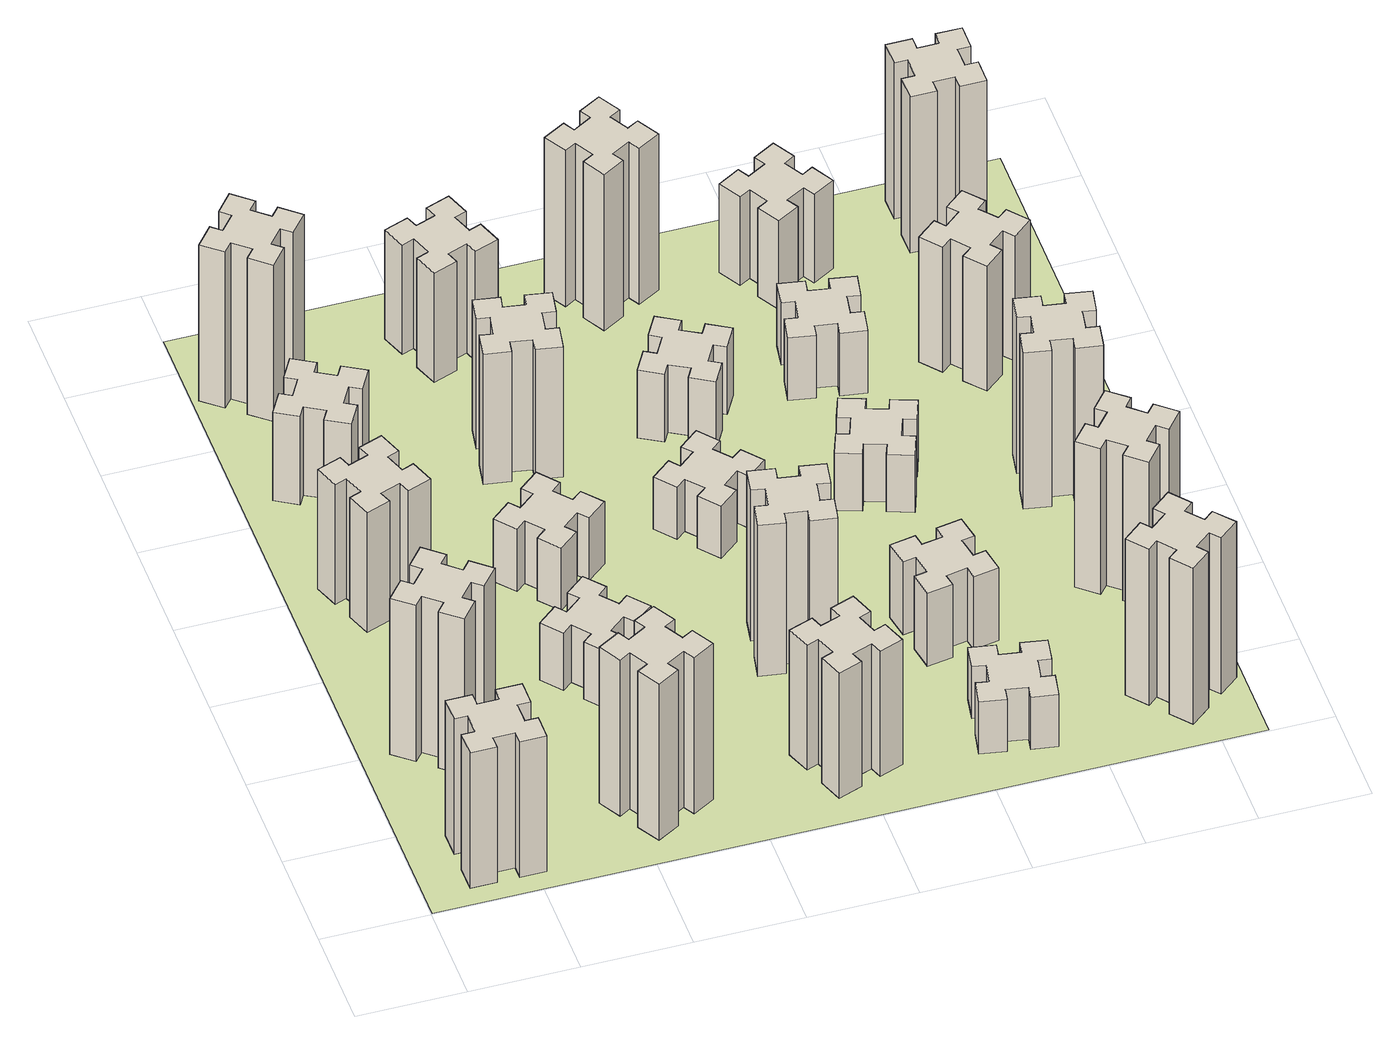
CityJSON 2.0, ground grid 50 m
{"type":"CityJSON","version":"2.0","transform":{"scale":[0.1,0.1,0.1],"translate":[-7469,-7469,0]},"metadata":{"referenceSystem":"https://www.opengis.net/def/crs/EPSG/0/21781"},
"CityObjects":{
"building1":{"type":"Building","attributes":{"class":"1000","function":"1000","usage":"1000","yearOfConstruction":2016,"roofType":"1000","measuredHeight":78,"storeysAboveGround":30,"storeysBelowGround":0},"geometry":[{"type":"Solid","lod":"1","boundaries":[[[[0,1,2,3,4,5,6,7,8,9,10,11,12,13,14,15,16,17,18,19]],[[17,16,20,21]],[[16,15,22,20]],[[15,14,23,22]],[[14,13,24,23]],[[13,12,25,24]],[[12,11,26,25]],[[11,10,27,26]],[[10,9,28,27]],[[9,8,29,28]],[[8,7,30,29]],[[7,6,31,30]],[[6,5,32,31]],[[5,4,33,32]],[[4,3,34,33]],[[3,2,35,34]],[[2,1,36,35]],[[1,0,37,36]],[[0,19,38,37]],[[19,18,39,38]],[[18,17,21,39]],[[24,25,26,27,28,29,30,31,32,33,34,35,36,37,38,39,21,20,22,23]]]]}]},
"building2":{"type":"Building","attributes":{"class":"1000","function":"1000","usage":"1000","yearOfConstruction":2016,"roofType":"1000","measuredHeight":90,"storeysAboveGround":30,"storeysBelowGround":0},"geometry":[{"type":"Solid","lod":"1","boundaries":[[[[40,41,42,43,44,45,46,47,48,49,50,51,52,53,54,55,56,57,58,59]],[[57,56,60,61]],[[56,55,62,60]],[[55,54,63,62]],[[54,53,64,63]],[[53,52,65,64]],[[52,51,66,65]],[[51,50,67,66]],[[50,49,68,67]],[[49,48,69,68]],[[48,47,70,69]],[[47,46,71,70]],[[46,45,72,71]],[[45,44,73,72]],[[44,43,74,73]],[[43,42,75,74]],[[42,41,76,75]],[[41,40,77,76]],[[40,59,78,77]],[[59,58,79,78]],[[58,57,61,79]],[[64,65,66,67,68,69,70,71,72,73,74,75,76,77,78,79,61,60,62,63]]]]}]},
"building3":{"type":"Building","attributes":{"class":"1000","function":"1000","usage":"1000","yearOfConstruction":2016,"roofType":"1000","measuredHeight":69,"storeysAboveGround":30,"storeysBelowGround":0},"geometry":[{"type":"Solid","lod":"1","boundaries":[[[[80,81,82,83,84,85,86,87,88,89,90,91,92,93,94,95,96,97,98,99]],[[97,96,100,101]],[[96,95,102,100]],[[95,94,103,102]],[[94,93,104,103]],[[93,92,105,104]],[[92,91,106,105]],[[91,90,107,106]],[[90,89,108,107]],[[89,88,109,108]],[[88,87,110,109]],[[87,86,111,110]],[[86,85,112,111]],[[85,84,113,112]],[[84,83,114,113]],[[83,82,115,114]],[[82,81,116,115]],[[81,80,117,116]],[[80,99,118,117]],[[99,98,119,118]],[[98,97,101,119]],[[104,105,106,107,108,109,110,111,112,113,114,115,116,117,118,119,101,100,102,103]]]]}]},
"building4":{"type":"Building","attributes":{"class":"1000","function":"1000","usage":"1000","yearOfConstruction":2016,"roofType":"1000","measuredHeight":51,"storeysAboveGround":30,"storeysBelowGround":0},"geometry":[{"type":"Solid","lod":"1","boundaries":[[[[120,121,122,123,124,125,126,127,128,129,130,131,132,133,134,135,136,137,138,139]],[[137,136,140,141]],[[136,135,142,140]],[[135,134,143,142]],[[134,133,144,143]],[[133,132,145,144]],[[132,131,146,145]],[[131,130,147,146]],[[130,129,148,147]],[[129,128,149,148]],[[128,127,150,149]],[[127,126,151,150]],[[126,125,152,151]],[[125,124,153,152]],[[124,123,154,153]],[[123,122,155,154]],[[122,121,156,155]],[[121,120,157,156]],[[120,139,158,157]],[[139,138,159,158]],[[138,137,141,159]],[[144,145,146,147,148,149,150,151,152,153,154,155,156,157,158,159,141,140,142,143]]]]}]},
"building5":{"type":"Building","attributes":{"class":"1000","function":"1000","usage":"1000","yearOfConstruction":2016,"roofType":"1000","measuredHeight":90,"storeysAboveGround":30,"storeysBelowGround":0},"geometry":[{"type":"Solid","lod":"1","boundaries":[[[[160,161,162,163,164,165,166,167,168,169,170,171,172,173,174,175,176,177,178,179]],[[177,176,180,181]],[[176,175,182,180]],[[175,174,183,182]],[[174,173,184,183]],[[173,172,185,184]],[[172,171,186,185]],[[171,170,187,186]],[[170,169,188,187]],[[169,168,189,188]],[[168,167,190,189]],[[167,166,191,190]],[[166,165,192,191]],[[165,164,193,192]],[[164,163,194,193]],[[163,162,195,194]],[[162,161,196,195]],[[161,160,197,196]],[[160,179,198,197]],[[179,178,199,198]],[[178,177,181,199]],[[184,185,186,187,188,189,190,191,192,193,194,195,196,197,198,199,181,180,182,183]]]]}]},
"building6":{"type":"Building","attributes":{"class":"1000","function":"1000","usage":"1000","yearOfConstruction":2016,"roofType":"1000","measuredHeight":90,"storeysAboveGround":30,"storeysBelowGround":0},"geometry":[{"type":"Solid","lod":"1","boundaries":[[[[200,201,202,203,204,205,206,207,208,209,210,211,212,213,214,215,216,217,218,219]],[[217,216,220,221]],[[216,215,222,220]],[[215,214,223,222]],[[214,213,224,223]],[[213,212,225,224]],[[212,211,226,225]],[[211,210,227,226]],[[210,209,228,227]],[[209,208,229,228]],[[208,207,230,229]],[[207,206,231,230]],[[206,205,232,231]],[[205,204,233,232]],[[204,203,234,233]],[[203,202,235,234]],[[202,201,236,235]],[[201,200,237,236]],[[200,219,238,237]],[[219,218,239,238]],[[218,217,221,239]],[[224,225,226,227,228,229,230,231,232,233,234,235,236,237,238,239,221,220,222,223]]]]}]},
"building7":{"type":"Building","attributes":{"class":"1000","function":"1000","usage":"1000","yearOfConstruction":2016,"roofType":"1000","measuredHeight":33,"storeysAboveGround":30,"storeysBelowGround":0},"geometry":[{"type":"Solid","lod":"1","boundaries":[[[[240,241,242,243,244,245,246,247,248,249,250,251,252,253,254,255,256,257,258,259]],[[257,256,260,261]],[[256,255,262,260]],[[255,254,263,262]],[[254,253,264,263]],[[253,252,265,264]],[[252,251,266,265]],[[251,250,267,266]],[[250,249,268,267]],[[249,248,269,268]],[[248,247,270,269]],[[247,246,271,270]],[[246,245,272,271]],[[245,244,273,272]],[[244,243,274,273]],[[243,242,275,274]],[[242,241,276,275]],[[241,240,277,276]],[[240,259,278,277]],[[259,258,279,278]],[[258,257,261,279]],[[264,265,266,267,268,269,270,271,272,273,274,275,276,277,278,279,261,260,262,263]]]]}]},
"building8":{"type":"Building","attributes":{"class":"1000","function":"1000","usage":"1000","yearOfConstruction":2016,"roofType":"1000","measuredHeight":36,"storeysAboveGround":30,"storeysBelowGround":0},"geometry":[{"type":"Solid","lod":"1","boundaries":[[[[280,281,282,283,284,285,286,287,288,289,290,291,292,293,294,295,296,297,298,299]],[[297,296,300,301]],[[296,295,302,300]],[[295,294,303,302]],[[294,293,304,303]],[[293,292,305,304]],[[292,291,306,305]],[[291,290,307,306]],[[290,289,308,307]],[[289,288,309,308]],[[288,287,310,309]],[[287,286,311,310]],[[286,285,312,311]],[[285,284,313,312]],[[284,283,314,313]],[[283,282,315,314]],[[282,281,316,315]],[[281,280,317,316]],[[280,299,318,317]],[[299,298,319,318]],[[298,297,301,319]],[[304,305,306,307,308,309,310,311,312,313,314,315,316,317,318,319,301,300,302,303]]]]}]},
"building9":{"type":"Building","attributes":{"class":"1000","function":"1000","usage":"1000","yearOfConstruction":2016,"roofType":"1000","measuredHeight":75,"storeysAboveGround":30,"storeysBelowGround":0},"geometry":[{"type":"Solid","lod":"1","boundaries":[[[[320,321,322,323,324,325,326,327,328,329,330,331,332,333,334,335,336,337,338,339]],[[337,336,340,341]],[[336,335,342,340]],[[335,334,343,342]],[[334,333,344,343]],[[333,332,345,344]],[[332,331,346,345]],[[331,330,347,346]],[[330,329,348,347]],[[329,328,349,348]],[[328,327,350,349]],[[327,326,351,350]],[[326,325,352,351]],[[325,324,353,352]],[[324,323,354,353]],[[323,322,355,354]],[[322,321,356,355]],[[321,320,357,356]],[[320,339,358,357]],[[339,338,359,358]],[[338,337,341,359]],[[344,345,346,347,348,349,350,351,352,353,354,355,356,357,358,359,341,340,342,343]]]]}]},
"building10":{"type":"Building","attributes":{"class":"1000","function":"1000","usage":"1000","yearOfConstruction":2016,"roofType":"1000","measuredHeight":72,"storeysAboveGround":30,"storeysBelowGround":0},"geometry":[{"type":"Solid","lod":"1","boundaries":[[[[360,361,362,363,364,365,366,367,368,369,370,371,372,373,374,375,376,377,378,379]],[[377,376,380,381]],[[376,375,382,380]],[[375,374,383,382]],[[374,373,384,383]],[[373,372,385,384]],[[372,371,386,385]],[[371,370,387,386]],[[370,369,388,387]],[[369,368,389,388]],[[368,367,390,389]],[[367,366,391,390]],[[366,365,392,391]],[[365,364,393,392]],[[364,363,394,393]],[[363,362,395,394]],[[362,361,396,395]],[[361,360,397,396]],[[360,379,398,397]],[[379,378,399,398]],[[378,377,381,399]],[[384,385,386,387,388,389,390,391,392,393,394,395,396,397,398,399,381,380,382,383]]]]}]},
"building11":{"type":"Building","attributes":{"class":"1000","function":"1000","usage":"1000","yearOfConstruction":2016,"roofType":"1000","measuredHeight":63,"storeysAboveGround":30,"storeysBelowGround":0},"geometry":[{"type":"Solid","lod":"1","boundaries":[[[[400,401,402,403,404,405,406,407,408,409,410,411,412,413,414,415,416,417,418,419]],[[417,416,420,421]],[[416,415,422,420]],[[415,414,423,422]],[[414,413,424,423]],[[413,412,425,424]],[[412,411,426,425]],[[411,410,427,426]],[[410,409,428,427]],[[409,408,429,428]],[[408,407,430,429]],[[407,406,431,430]],[[406,405,432,431]],[[405,404,433,432]],[[404,403,434,433]],[[403,402,435,434]],[[402,401,436,435]],[[401,400,437,436]],[[400,419,438,437]],[[419,418,439,438]],[[418,417,421,439]],[[424,425,426,427,428,429,430,431,432,433,434,435,436,437,438,439,421,420,422,423]]]]}]},
"building12":{"type":"Building","attributes":{"class":"1000","function":"1000","usage":"1000","yearOfConstruction":2016,"roofType":"1000","measuredHeight":87,"storeysAboveGround":30,"storeysBelowGround":0},"geometry":[{"type":"Solid","lod":"1","boundaries":[[[[440,441,442,443,444,445,446,447,448,449,450,451,452,453,454,455,456,457,458,459]],[[457,456,460,461]],[[456,455,462,460]],[[455,454,463,462]],[[454,453,464,463]],[[453,452,465,464]],[[452,451,466,465]],[[451,450,467,466]],[[450,449,468,467]],[[449,448,469,468]],[[448,447,470,469]],[[447,446,471,470]],[[446,445,472,471]],[[445,444,473,472]],[[444,443,474,473]],[[443,442,475,474]],[[442,441,476,475]],[[441,440,477,476]],[[440,459,478,477]],[[459,458,479,478]],[[458,457,461,479]],[[464,465,466,467,468,469,470,471,472,473,474,475,476,477,478,479,461,460,462,463]]]]}]},
"building13":{"type":"Building","attributes":{"class":"1000","function":"1000","usage":"1000","yearOfConstruction":2016,"roofType":"1000","measuredHeight":30,"storeysAboveGround":30,"storeysBelowGround":0},"geometry":[{"type":"Solid","lod":"1","boundaries":[[[[480,481,482,483,484,485,486,487,488,489,490,491,492,493,494,495,496,497,498,499]],[[497,496,500,501]],[[496,495,502,500]],[[495,494,503,502]],[[494,493,504,503]],[[493,492,505,504]],[[492,491,506,505]],[[491,490,507,506]],[[490,489,508,507]],[[489,488,509,508]],[[488,487,510,509]],[[487,486,511,510]],[[486,485,512,511]],[[485,484,513,512]],[[484,483,514,513]],[[483,482,515,514]],[[482,481,516,515]],[[481,480,517,516]],[[480,499,518,517]],[[499,498,519,518]],[[498,497,501,519]],[[504,505,506,507,508,509,510,511,512,513,514,515,516,517,518,519,501,500,502,503]]]]}]},
"building14":{"type":"Building","attributes":{"class":"1000","function":"1000","usage":"1000","yearOfConstruction":2016,"roofType":"1000","measuredHeight":39,"storeysAboveGround":30,"storeysBelowGround":0},"geometry":[{"type":"Solid","lod":"1","boundaries":[[[[520,521,522,523,524,525,526,527,528,529,530,531,532,533,534,535,536,537,538,539]],[[537,536,540,541]],[[536,535,542,540]],[[535,534,543,542]],[[534,533,544,543]],[[533,532,545,544]],[[532,531,546,545]],[[531,530,547,546]],[[530,529,548,547]],[[529,528,549,548]],[[528,527,550,549]],[[527,526,551,550]],[[526,525,552,551]],[[525,524,553,552]],[[524,523,554,553]],[[523,522,555,554]],[[522,521,556,555]],[[521,520,557,556]],[[520,539,558,557]],[[539,538,559,558]],[[538,537,541,559]],[[544,545,546,547,548,549,550,551,552,553,554,555,556,557,558,559,541,540,542,543]]]]}]},
"building15":{"type":"Building","attributes":{"class":"1000","function":"1000","usage":"1000","yearOfConstruction":2016,"roofType":"1000","measuredHeight":30,"storeysAboveGround":30,"storeysBelowGround":0},"geometry":[{"type":"Solid","lod":"1","boundaries":[[[[560,561,562,563,564,565,566,567,568,569,570,571,572,573,574,575,576,577,578,579]],[[577,576,580,581]],[[576,575,582,580]],[[575,574,583,582]],[[574,573,584,583]],[[573,572,585,584]],[[572,571,586,585]],[[571,570,587,586]],[[570,569,588,587]],[[569,568,589,588]],[[568,567,590,589]],[[567,566,591,590]],[[566,565,592,591]],[[565,564,593,592]],[[564,563,594,593]],[[563,562,595,594]],[[562,561,596,595]],[[561,560,597,596]],[[560,579,598,597]],[[579,578,599,598]],[[578,577,581,599]],[[584,585,586,587,588,589,590,591,592,593,594,595,596,597,598,599,581,580,582,583]]]]}]},
"building16":{"type":"Building","attributes":{"class":"1000","function":"1000","usage":"1000","yearOfConstruction":2016,"roofType":"1000","measuredHeight":90,"storeysAboveGround":30,"storeysBelowGround":0},"geometry":[{"type":"Solid","lod":"1","boundaries":[[[[600,601,602,603,604,605,606,607,608,609,610,611,612,613,614,615,616,617,618,619]],[[617,616,620,621]],[[616,615,622,620]],[[615,614,623,622]],[[614,613,624,623]],[[613,612,625,624]],[[612,611,626,625]],[[611,610,627,626]],[[610,609,628,627]],[[609,608,629,628]],[[608,607,630,629]],[[607,606,631,630]],[[606,605,632,631]],[[605,604,633,632]],[[604,603,634,633]],[[603,602,635,634]],[[602,601,636,635]],[[601,600,637,636]],[[600,619,638,637]],[[619,618,639,638]],[[618,617,621,639]],[[624,625,626,627,628,629,630,631,632,633,634,635,636,637,638,639,621,620,622,623]]]]}]},
"building17":{"type":"Building","attributes":{"class":"1000","function":"1000","usage":"1000","yearOfConstruction":2016,"roofType":"1000","measuredHeight":42,"storeysAboveGround":30,"storeysBelowGround":0},"geometry":[{"type":"Solid","lod":"1","boundaries":[[[[640,641,642,643,644,645,646,647,648,649,650,651,652,653,654,655,656,657,658,659]],[[657,656,660,661]],[[656,655,662,660]],[[655,654,663,662]],[[654,653,664,663]],[[653,652,665,664]],[[652,651,666,665]],[[651,650,667,666]],[[650,649,668,667]],[[649,648,669,668]],[[648,647,670,669]],[[647,646,671,670]],[[646,645,672,671]],[[645,644,673,672]],[[644,643,674,673]],[[643,642,675,674]],[[642,641,676,675]],[[641,640,677,676]],[[640,659,678,677]],[[659,658,679,678]],[[658,657,661,679]],[[664,665,666,667,668,669,670,671,672,673,674,675,676,677,678,679,661,660,662,663]]]]}]},
"building18":{"type":"Building","attributes":{"class":"1000","function":"1000","usage":"1000","yearOfConstruction":2016,"roofType":"1000","measuredHeight":33,"storeysAboveGround":30,"storeysBelowGround":0},"geometry":[{"type":"Solid","lod":"1","boundaries":[[[[680,681,682,683,684,685,686,687,688,689,690,691,692,693,694,695,696,697,698,699]],[[697,696,700,701]],[[696,695,702,700]],[[695,694,703,702]],[[694,693,704,703]],[[693,692,705,704]],[[692,691,706,705]],[[691,690,707,706]],[[690,689,708,707]],[[689,688,709,708]],[[688,687,710,709]],[[687,686,711,710]],[[686,685,712,711]],[[685,684,713,712]],[[684,683,714,713]],[[683,682,715,714]],[[682,681,716,715]],[[681,680,717,716]],[[680,699,718,717]],[[699,698,719,718]],[[698,697,701,719]],[[704,705,706,707,708,709,710,711,712,713,714,715,716,717,718,719,701,700,702,703]]]]}]},
"building19":{"type":"Building","attributes":{"class":"1000","function":"1000","usage":"1000","yearOfConstruction":2016,"roofType":"1000","measuredHeight":36,"storeysAboveGround":30,"storeysBelowGround":0},"geometry":[{"type":"Solid","lod":"1","boundaries":[[[[720,721,722,723,724,725,726,727,728,729,730,731,732,733,734,735,736,737,738,739]],[[737,736,740,741]],[[736,735,742,740]],[[735,734,743,742]],[[734,733,744,743]],[[733,732,745,744]],[[732,731,746,745]],[[731,730,747,746]],[[730,729,748,747]],[[729,728,749,748]],[[728,727,750,749]],[[727,726,751,750]],[[726,725,752,751]],[[725,724,753,752]],[[724,723,754,753]],[[723,722,755,754]],[[722,721,756,755]],[[721,720,757,756]],[[720,739,758,757]],[[739,738,759,758]],[[738,737,741,759]],[[744,745,746,747,748,749,750,751,752,753,754,755,756,757,758,759,741,740,742,743]]]]}]},
"building20":{"type":"Building","attributes":{"class":"1000","function":"1000","usage":"1000","yearOfConstruction":2016,"roofType":"1000","measuredHeight":90,"storeysAboveGround":30,"storeysBelowGround":0},"geometry":[{"type":"Solid","lod":"1","boundaries":[[[[760,761,762,763,764,765,766,767,768,769,770,771,772,773,774,775,776,777,778,779]],[[777,776,780,781]],[[776,775,782,780]],[[775,774,783,782]],[[774,773,784,783]],[[773,772,785,784]],[[772,771,786,785]],[[771,770,787,786]],[[770,769,788,787]],[[769,768,789,788]],[[768,767,790,789]],[[767,766,791,790]],[[766,765,792,791]],[[765,764,793,792]],[[764,763,794,793]],[[763,762,795,794]],[[762,761,796,795]],[[761,760,797,796]],[[760,779,798,797]],[[779,778,799,798]],[[778,777,781,799]],[[784,785,786,787,788,789,790,791,792,793,794,795,796,797,798,799,781,780,782,783]]]]}]},
"building21":{"type":"Building","attributes":{"class":"1000","function":"1000","usage":"1000","yearOfConstruction":2016,"roofType":"1000","measuredHeight":51,"storeysAboveGround":30,"storeysBelowGround":0},"geometry":[{"type":"Solid","lod":"1","boundaries":[[[[800,801,802,803,804,805,806,807,808,809,810,811,812,813,814,815,816,817,818,819]],[[817,816,820,821]],[[816,815,822,820]],[[815,814,823,822]],[[814,813,824,823]],[[813,812,825,824]],[[812,811,826,825]],[[811,810,827,826]],[[810,809,828,827]],[[809,808,829,828]],[[808,807,830,829]],[[807,806,831,830]],[[806,805,832,831]],[[805,804,833,832]],[[804,803,834,833]],[[803,802,835,834]],[[802,801,836,835]],[[801,800,837,836]],[[800,819,838,837]],[[819,818,839,838]],[[818,817,821,839]],[[824,825,826,827,828,829,830,831,832,833,834,835,836,837,838,839,821,820,822,823]]]]}]},
"building22":{"type":"Building","attributes":{"class":"1000","function":"1000","usage":"1000","yearOfConstruction":2016,"roofType":"1000","measuredHeight":84,"storeysAboveGround":30,"storeysBelowGround":0},"geometry":[{"type":"Solid","lod":"1","boundaries":[[[[840,841,842,843,844,845,846,847,848,849,850,851,852,853,854,855,856,857,858,859]],[[857,856,860,861]],[[856,855,862,860]],[[855,854,863,862]],[[854,853,864,863]],[[853,852,865,864]],[[852,851,866,865]],[[851,850,867,866]],[[850,849,868,867]],[[849,848,869,868]],[[848,847,870,869]],[[847,846,871,870]],[[846,845,872,871]],[[845,844,873,872]],[[844,843,874,873]],[[843,842,875,874]],[[842,841,876,875]],[[841,840,877,876]],[[840,859,878,877]],[[859,858,879,878]],[[858,857,861,879]],[[864,865,866,867,868,869,870,871,872,873,874,875,876,877,878,879,861,860,862,863]]]]}]},
"building23":{"type":"Building","attributes":{"class":"1000","function":"1000","usage":"1000","yearOfConstruction":2016,"roofType":"1000","measuredHeight":90,"storeysAboveGround":30,"storeysBelowGround":0},"geometry":[{"type":"Solid","lod":"1","boundaries":[[[[880,881,882,883,884,885,886,887,888,889,890,891,892,893,894,895,896,897,898,899]],[[897,896,900,901]],[[896,895,902,900]],[[895,894,903,902]],[[894,893,904,903]],[[893,892,905,904]],[[892,891,906,905]],[[891,890,907,906]],[[890,889,908,907]],[[889,888,909,908]],[[888,887,910,909]],[[887,886,911,910]],[[886,885,912,911]],[[885,884,913,912]],[[884,883,914,913]],[[883,882,915,914]],[[882,881,916,915]],[[881,880,917,916]],[[880,899,918,917]],[[899,898,919,918]],[[898,897,901,919]],[[904,905,906,907,908,909,910,911,912,913,914,915,916,917,918,919,901,900,902,903]]]]}]},
"building24":{"type":"Building","attributes":{"class":"1000","function":"1000","usage":"1000","yearOfConstruction":2016,"roofType":"1000","measuredHeight":72,"storeysAboveGround":30,"storeysBelowGround":0},"geometry":[{"type":"Solid","lod":"1","boundaries":[[[[920,921,922,923,924,925,926,927,928,929,930,931,932,933,934,935,936,937,938,939]],[[937,936,940,941]],[[936,935,942,940]],[[935,934,943,942]],[[934,933,944,943]],[[933,932,945,944]],[[932,931,946,945]],[[931,930,947,946]],[[930,929,948,947]],[[929,928,949,948]],[[928,927,950,949]],[[927,926,951,950]],[[926,925,952,951]],[[925,924,953,952]],[[924,923,954,953]],[[923,922,955,954]],[[922,921,956,955]],[[921,920,957,956]],[[920,939,958,957]],[[939,938,959,958]],[[938,937,941,959]],[[944,945,946,947,948,949,950,951,952,953,954,955,956,957,958,959,941,940,942,943]]]]}]},
"building25":{"type":"Building","attributes":{"class":"1000","function":"1000","usage":"1000","yearOfConstruction":2016,"roofType":"1000","measuredHeight":90,"storeysAboveGround":30,"storeysBelowGround":0},"geometry":[{"type":"Solid","lod":"1","boundaries":[[[[960,961,962,963,964,965,966,967,968,969,970,971,972,973,974,975,976,977,978,979]],[[977,976,980,981]],[[976,975,982,980]],[[975,974,983,982]],[[974,973,984,983]],[[973,972,985,984]],[[972,971,986,985]],[[971,970,987,986]],[[970,969,988,987]],[[969,968,989,988]],[[968,967,990,989]],[[967,966,991,990]],[[966,965,992,991]],[[965,964,993,992]],[[964,963,994,993]],[[963,962,995,994]],[[962,961,996,995]],[[961,960,997,996]],[[960,979,998,997]],[[979,978,999,998]],[[978,977,981,999]],[[984,985,986,987,988,989,990,991,992,993,994,995,996,997,998,999,981,980,982,983]]]]}]},
"landuse1":{"type":"LandUse","attributes":{"name":"plot1","function":"1010"},"geometry":[{"type":"MultiSurface","lod":"1","boundaries":[[[1000,1001,1002,1003]]]}]}
},
"vertices":[
[265,325,0],[265,225,0],[205,225,0],[205,105,0],[325,105,0],[325,165,0],[425,165,0],[425,105,0],[545,105,0],[545,225,0],[485,225,0],[485,325,0],[545,325,0],[545,445,0],[425,445,0],[425,385,0],[325,385,0],[325,445,0],[205,445,0],[205,325,0],[325,385,780],[325,445,780],[425,385,780],[425,445,780],[545,445,780],[545,325,780],[485,325,780],[485,225,780],[545,225,780],[545,105,780],[425,105,780],[425,165,780],[325,165,780],[325,105,780],[205,105,780],[205,225,780],[265,225,780],[265,325,780],[205,325,780],[205,445,780],
[484,1067,0],[408,1132,0],[446,1178,0],[354,1255,0],[277,1163,0],[323,1124,0],[259,1048,0],[213,1086,0],[136,994,0],[228,917,0],[266,963,0],[343,899,0],[304,853,0],[396,776,0],[473,868,0],[427,906,0],[492,983,0],[538,944,0],[615,1036,0],[523,1113,0],[492,983,900],[538,944,900],[427,906,900],[473,868,900],[396,776,900],[304,853,900],[343,899,900],[266,963,900],[228,917,900],[136,994,900],[213,1086,900],[259,1048,900],[323,1124,900],[277,1163,900],[354,1255,900],[446,1178,900],[408,1132,900],[484,1067,900],[523,1113,900],[615,1036,900],
[366,1835,0],[460,1869,0],[480,1813,0],[593,1854,0],[552,1967,0],[496,1946,0],[462,2040,0],[518,2060,0],[477,2173,0],[364,2132,0],[385,2076,0],[291,2042,0],[270,2098,0],[157,2057,0],[199,1944,0],[255,1965,0],[289,1871,0],[233,1850,0],[274,1737,0],[387,1779,0],[289,1871,690],[233,1850,690],[255,1965,690],[199,1944,690],[157,2057,690],[270,2098,690],[291,2042,690],[385,2076,690],[364,2132,690],[477,2173,690],[518,2060,690],[462,2040,690],[496,1946,690],[552,1967,690],[593,1854,690],[480,1813,690],[460,1869,690],[366,1835,690],[387,1779,690],[274,1737,690],
[446,2597,0],[496,2684,0],[548,2654,0],[608,2758,0],[504,2818,0],[474,2766,0],[387,2816,0],[417,2868,0],[313,2928,0],[253,2824,0],[305,2794,0],[255,2707,0],[203,2737,0],[143,2633,0],[247,2573,0],[277,2625,0],[364,2575,0],[334,2523,0],[438,2463,0],[498,2567,0],[364,2575,510],[334,2523,510],[277,2625,510],[247,2573,510],[143,2633,510],[203,2737,510],[255,2707,510],[305,2794,510],[253,2824,510],[313,2928,510],[417,2868,510],[387,2816,510],[474,2766,510],[504,2818,510],[608,2758,510],[548,2654,510],[496,2684,510],[446,2597,510],[498,2567,510],[438,2463,510],
[1127,255,0],[1214,305,0],[1244,253,0],[1348,313,0],[1288,417,0],[1236,387,0],[1186,474,0],[1238,504,0],[1178,608,0],[1074,548,0],[1104,496,0],[1017,446,0],[987,498,0],[883,438,0],[943,334,0],[995,364,0],[1045,277,0],[993,247,0],[1053,143,0],[1157,203,0],[1045,277,900],[993,247,900],[995,364,900],[943,334,900],[883,438,900],[987,498,900],[1017,446,900],[1104,496,900],[1074,548,900],[1178,608,900],[1238,504,900],[1186,474,900],[1236,387,900],[1288,417,900],[1348,313,900],[1244,253,900],[1214,305,900],[1127,255,900],[1157,203,900],[1053,143,900],
[384,3387,0],[308,3452,0],[346,3498,0],[254,3575,0],[177,3483,0],[223,3444,0],[159,3368,0],[113,3406,0],[36,3314,0],[128,3237,0],[166,3283,0],[243,3219,0],[204,3173,0],[296,3096,0],[373,3188,0],[327,3226,0],[392,3303,0],[438,3264,0],[515,3356,0],[423,3433,0],[392,3303,900],[438,3264,900],[327,3226,900],[373,3188,900],[296,3096,900],[204,3173,900],[243,3219,900],[166,3283,900],[128,3237,900],[36,3314,900],[113,3406,900],[159,3368,900],[223,3444,900],[177,3483,900],[254,3575,900],[346,3498,900],[308,3452,900],[384,3387,900],[423,3433,900],[515,3356,900],
[1083,1332,0],[1006,1267,0],[968,1313,0],[876,1236,0],[953,1144,0],[999,1183,0],[1063,1106,0],[1017,1068,0],[1094,976,0],[1186,1053,0],[1148,1099,0],[1224,1163,0],[1263,1117,0],[1355,1194,0],[1278,1286,0],[1232,1248,0],[1167,1324,0],[1213,1363,0],[1136,1455,0],[1044,1378,0],[1167,1324,330],[1213,1363,330],[1232,1248,330],[1278,1286,330],[1355,1194,330],[1263,1117,330],[1224,1163,330],[1148,1099,330],[1186,1053,330],[1094,976,330],[1017,1068,330],[1063,1106,330],[999,1183,330],[953,1144,330],[876,1236,330],[968,1313,330],[1006,1267,330],[1083,1332,330],[1044,1378,330],[1136,1455,330],
[1083,1972,0],[1006,1907,0],[968,1953,0],[876,1876,0],[953,1784,0],[999,1823,0],[1063,1746,0],[1017,1708,0],[1094,1616,0],[1186,1693,0],[1148,1739,0],[1224,1803,0],[1263,1757,0],[1355,1834,0],[1278,1926,0],[1232,1888,0],[1167,1964,0],[1213,2003,0],[1136,2095,0],[1044,2018,0],[1167,1964,360],[1213,2003,360],[1232,1888,360],[1278,1926,360],[1355,1834,360],[1263,1757,360],[1224,1803,360],[1148,1739,360],[1186,1693,360],[1094,1616,360],[1017,1708,360],[1063,1746,360],[999,1823,360],[953,1784,360],[876,1876,360],[968,1953,360],[1006,1907,360],[1083,1972,360],[1044,2018,360],[1136,2095,360],
[1315,2527,0],[1332,2625,0],[1391,2615,0],[1412,2733,0],[1294,2754,0],[1284,2695,0],[1185,2712,0],[1196,2771,0],[1077,2792,0],[1057,2674,0],[1116,2664,0],[1098,2565,0],[1039,2576,0],[1018,2457,0],[1137,2437,0],[1147,2496,0],[1245,2478,0],[1235,2419,0],[1353,2398,0],[1374,2517,0],[1245,2478,750],[1235,2419,750],[1147,2496,750],[1137,2437,750],[1018,2457,750],[1039,2576,750],[1098,2565,750],[1116,2664,750],[1057,2674,750],[1077,2792,750],[1196,2771,750],[1185,2712,750],[1284,2695,750],[1294,2754,750],[1412,2733,750],[1391,2615,750],[1332,2625,750],[1315,2527,750],[1374,2517,750],[1353,2398,750],
[1965,496,0],[1871,462,0],[1850,518,0],[1737,477,0],[1779,364,0],[1835,385,0],[1869,291,0],[1813,270,0],[1854,157,0],[1967,199,0],[1946,255,0],[2040,289,0],[2060,233,0],[2173,274,0],[2132,387,0],[2076,366,0],[2042,460,0],[2098,480,0],[2057,593,0],[1944,552,0],[2042,460,720],[2098,480,720],[2076,366,720],[2132,387,720],[2173,274,720],[2060,233,720],[2040,289,720],[1946,255,720],[1967,199,720],[1854,157,720],[1813,270,720],[1869,291,720],[1835,385,720],[1779,364,720],[1737,477,720],[1850,518,720],[1871,462,720],[1965,496,720],[1944,552,720],[2057,593,720],
[1125,3456,0],[1031,3422,0],[1010,3478,0],[897,3437,0],[939,3324,0],[995,3345,0],[1029,3251,0],[973,3230,0],[1014,3117,0],[1127,3159,0],[1106,3215,0],[1200,3249,0],[1220,3193,0],[1333,3234,0],[1292,3347,0],[1236,3326,0],[1202,3420,0],[1258,3440,0],[1217,3553,0],[1104,3512,0],[1202,3420,630],[1258,3440,630],[1236,3326,630],[1292,3347,630],[1333,3234,630],[1220,3193,630],[1200,3249,630],[1106,3215,630],[1127,3159,630],[1014,3117,630],[973,3230,630],[1029,3251,630],[995,3345,630],[939,3324,630],[897,3437,630],[1010,3478,630],[1031,3422,630],[1125,3456,630],[1104,3512,630],[1217,3553,630],
[2055,1047,0],[2072,1145,0],[2131,1135,0],[2152,1253,0],[2034,1274,0],[2024,1215,0],[1925,1232,0],[1936,1291,0],[1817,1312,0],[1797,1194,0],[1856,1184,0],[1838,1085,0],[1779,1096,0],[1758,977,0],[1877,957,0],[1887,1016,0],[1985,998,0],[1975,939,0],[2093,918,0],[2114,1037,0],[1985,998,870],[1975,939,870],[1887,1016,870],[1877,957,870],[1758,977,870],[1779,1096,870],[1838,1085,870],[1856,1184,870],[1797,1194,870],[1817,1312,870],[1936,1291,870],[1925,1232,870],[2024,1215,870],[2034,1274,870],[2152,1253,870],[2131,1135,870],[2072,1145,870],[2055,1047,870],[2114,1037,870],[2093,918,870],
[1972,1988,0],[1907,2064,0],[1953,2103,0],[1876,2195,0],[1784,2118,0],[1823,2072,0],[1746,2007,0],[1708,2053,0],[1616,1976,0],[1693,1884,0],[1739,1923,0],[1803,1846,0],[1757,1808,0],[1834,1716,0],[1926,1793,0],[1888,1839,0],[1964,1903,0],[2003,1857,0],[2095,1934,0],[2018,2026,0],[1964,1903,300],[2003,1857,300],[1888,1839,300],[1926,1793,300],[1834,1716,300],[1757,1808,300],[1803,1846,300],[1739,1923,300],[1693,1884,300],[1616,1976,300],[1708,2053,300],[1746,2007,300],[1823,2072,300],[1784,2118,300],[1876,2195,300],[1953,2103,300],[1907,2064,300],[1972,1988,300],[2018,2026,300],[2095,1934,300],
[2026,2497,0],[2076,2584,0],[2128,2554,0],[2188,2658,0],[2084,2718,0],[2054,2666,0],[1967,2716,0],[1997,2768,0],[1893,2828,0],[1833,2724,0],[1885,2694,0],[1835,2607,0],[1783,2637,0],[1723,2533,0],[1827,2473,0],[1857,2525,0],[1944,2475,0],[1914,2423,0],[2018,2363,0],[2078,2467,0],[1944,2475,390],[1914,2423,390],[1857,2525,390],[1827,2473,390],[1723,2533,390],[1783,2637,390],[1835,2607,390],[1885,2694,390],[1833,2724,390],[1893,2828,390],[1997,2768,390],[1967,2716,390],[2054,2666,390],[2084,2718,390],[2188,2658,390],[2128,2554,390],[2076,2584,390],[2026,2497,390],[2078,2467,390],[2018,2363,390],
[2596,444,0],[2578,345,0],[2519,356,0],[2498,237,0],[2617,217,0],[2627,276,0],[2725,258,0],[2715,199,0],[2833,178,0],[2854,297,0],[2795,307,0],[2812,405,0],[2871,395,0],[2892,513,0],[2774,534,0],[2764,475,0],[2665,492,0],[2676,551,0],[2557,572,0],[2537,454,0],[2665,492,300],[2676,551,300],[2764,475,300],[2774,534,300],[2892,513,300],[2871,395,300],[2812,405,300],[2795,307,300],[2854,297,300],[2833,178,300],[2715,199,300],[2725,258,300],[2627,276,300],[2617,217,300],[2498,237,300],[2519,356,300],[2578,345,300],[2596,444,300],[2537,454,300],[2557,572,300],
[1844,3556,0],[1757,3506,0],[1727,3558,0],[1623,3498,0],[1683,3394,0],[1735,3424,0],[1785,3337,0],[1733,3307,0],[1793,3203,0],[1897,3263,0],[1867,3315,0],[1954,3365,0],[1984,3313,0],[2088,3373,0],[2028,3477,0],[1976,3447,0],[1926,3534,0],[1978,3564,0],[1918,3668,0],[1814,3608,0],[1926,3534,900],[1978,3564,900],[1976,3447,900],[2028,3477,900],[2088,3373,900],[1984,3313,900],[1954,3365,900],[1867,3315,900],[1897,3263,900],[1793,3203,900],[1733,3307,900],[1785,3337,900],[1735,3424,900],[1683,3394,900],[1623,3498,900],[1727,3558,900],[1757,3506,900],[1844,3556,900],[1814,3608,900],[1918,3668,900],
[2625,1132,0],[2527,1115,0],[2517,1174,0],[2398,1153,0],[2419,1035,0],[2478,1045,0],[2496,947,0],[2437,937,0],[2457,818,0],[2576,839,0],[2565,898,0],[2664,916,0],[2674,857,0],[2792,877,0],[2771,996,0],[2712,985,0],[2695,1084,0],[2754,1094,0],[2733,1212,0],[2615,1191,0],[2695,1084,420],[2754,1094,420],[2712,985,420],[2771,996,420],[2792,877,420],[2674,857,420],[2664,916,420],[2565,898,420],[2576,839,420],[2457,818,420],[2437,937,420],[2496,947,420],[2478,1045,420],[2419,1035,420],[2398,1153,420],[2517,1174,420],[2527,1115,420],[2625,1132,420],[2615,1191,420],[2733,1212,420],
[2682,1871,0],[2716,1965,0],[2772,1944,0],[2813,2057,0],[2700,2098,0],[2680,2042,0],[2586,2076,0],[2607,2132,0],[2494,2173,0],[2453,2060,0],[2509,2040,0],[2475,1946,0],[2419,1967,0],[2377,1854,0],[2490,1813,0],[2511,1869,0],[2605,1835,0],[2584,1779,0],[2697,1737,0],[2738,1850,0],[2605,1835,330],[2584,1779,330],[2511,1869,330],[2490,1813,330],[2377,1854,330],[2419,1967,330],[2475,1946,330],[2509,2040,330],[2453,2060,330],[2494,2173,330],[2607,2132,330],[2586,2076,330],[2680,2042,330],[2700,2098,330],[2813,2057,330],[2772,1944,330],[2716,1965,330],[2682,1871,330],[2738,1850,330],[2697,1737,330],
[2664,2795,0],[2565,2812,0],[2576,2871,0],[2457,2892,0],[2437,2774,0],[2496,2764,0],[2478,2665,0],[2419,2676,0],[2398,2557,0],[2517,2537,0],[2527,2596,0],[2625,2578,0],[2615,2519,0],[2733,2498,0],[2754,2617,0],[2695,2627,0],[2712,2725,0],[2771,2715,0],[2792,2833,0],[2674,2854,0],[2712,2725,360],[2771,2715,360],[2695,2627,360],[2754,2617,360],[2733,2498,360],[2615,2519,360],[2625,2578,360],[2527,2596,360],[2517,2537,360],[2398,2557,360],[2419,2676,360],[2478,2665,360],[2496,2764,360],[2437,2774,360],[2457,2892,360],[2576,2871,360],[2565,2812,360],[2664,2795,360],[2674,2854,360],[2792,2833,360],
[3468,259,0],[3544,323,0],[3583,277,0],[3675,354,0],[3598,446,0],[3552,408,0],[3487,484,0],[3533,523,0],[3456,615,0],[3364,538,0],[3403,492,0],[3326,427,0],[3288,473,0],[3196,396,0],[3273,304,0],[3319,343,0],[3383,266,0],[3337,228,0],[3414,136,0],[3506,213,0],[3383,266,900],[3337,228,900],[3319,343,900],[3273,304,900],[3196,396,900],[3288,473,900],[3326,427,900],[3403,492,900],[3364,538,900],[3456,615,900],[3533,523,900],[3487,484,900],[3552,408,900],[3598,446,900],[3675,354,900],[3583,277,900],[3544,323,900],[3468,259,900],[3506,213,900],[3414,136,900],
[2716,3347,0],[2666,3434,0],[2718,3464,0],[2658,3568,0],[2554,3508,0],[2584,3456,0],[2497,3406,0],[2467,3458,0],[2363,3398,0],[2423,3294,0],[2475,3324,0],[2525,3237,0],[2473,3207,0],[2533,3103,0],[2637,3163,0],[2607,3215,0],[2694,3265,0],[2724,3213,0],[2828,3273,0],[2768,3377,0],[2694,3265,510],[2724,3213,510],[2607,3215,510],[2637,3163,510],[2533,3103,510],[2473,3207,510],[2525,3237,510],[2475,3324,510],[2423,3294,510],[2363,3398,510],[2467,3458,510],[2497,3406,510],[2584,3456,510],[2554,3508,510],[2658,3568,510],[2718,3464,510],[2666,3434,510],[2716,3347,510],[2768,3377,510],[2828,3273,510],
[3487,1006,0],[3552,1083,0],[3598,1044,0],[3675,1136,0],[3583,1213,0],[3544,1167,0],[3468,1232,0],[3506,1278,0],[3414,1355,0],[3337,1263,0],[3383,1224,0],[3319,1148,0],[3273,1186,0],[3196,1094,0],[3288,1017,0],[3326,1063,0],[3403,999,0],[3364,953,0],[3456,876,0],[3533,968,0],[3403,999,840],[3364,953,840],[3326,1063,840],[3288,1017,840],[3196,1094,840],[3273,1186,840],[3319,1148,840],[3383,1224,840],[3337,1263,840],[3414,1355,840],[3506,1278,840],[3468,1232,840],[3544,1167,840],[3583,1213,840],[3675,1136,840],[3598,1044,840],[3552,1083,840],[3487,1006,840],[3533,968,840],[3456,876,840],
[3267,1656,0],[3365,1638,0],[3355,1579,0],[3473,1558,0],[3494,1677,0],[3435,1687,0],[3452,1785,0],[3511,1775,0],[3532,1893,0],[3414,1914,0],[3404,1855,0],[3305,1872,0],[3316,1931,0],[3197,1952,0],[3177,1834,0],[3236,1824,0],[3218,1725,0],[3159,1736,0],[3138,1617,0],[3257,1597,0],[3218,1725,900],[3159,1736,900],[3236,1824,900],[3177,1834,900],[3197,1952,900],[3316,1931,900],[3305,1872,900],[3404,1855,900],[3414,1914,900],[3532,1893,900],[3511,1775,900],[3452,1785,900],[3435,1687,900],[3494,1677,900],[3473,1558,900],[3355,1579,900],[3365,1638,900],[3267,1656,900],[3257,1597,900],[3138,1617,900],
[3119,2563,0],[3183,2486,0],[3137,2448,0],[3214,2356,0],[3306,2433,0],[3268,2479,0],[3344,2543,0],[3383,2497,0],[3475,2574,0],[3398,2666,0],[3352,2628,0],[3287,2704,0],[3333,2743,0],[3256,2835,0],[3164,2758,0],[3203,2712,0],[3126,2647,0],[3088,2693,0],[2996,2616,0],[3073,2524,0],[3126,2647,720],[3088,2693,720],[3203,2712,720],[3164,2758,720],[3256,2835,720],[3333,2743,720],[3287,2704,720],[3352,2628,720],[3398,2666,720],[3475,2574,720],[3383,2497,720],[3344,2543,720],[3268,2479,720],[3306,2433,720],[3214,2356,720],[3137,2448,720],[3183,2486,720],[3119,2563,720],[3073,2524,720],[2996,2616,720],
[3285,3325,0],[3385,3325,0],[3385,3265,0],[3505,3265,0],[3505,3385,0],[3445,3385,0],[3445,3485,0],[3505,3485,0],[3505,3605,0],[3385,3605,0],[3385,3545,0],[3285,3545,0],[3285,3605,0],[3165,3605,0],[3165,3485,0],[3225,3485,0],[3225,3385,0],[3165,3385,0],[3165,3265,0],[3285,3265,0],[3225,3385,900],[3165,3385,900],[3225,3485,900],[3165,3485,900],[3165,3605,900],[3285,3605,900],[3285,3545,900],[3385,3545,900],[3385,3605,900],[3505,3605,900],[3505,3485,900],[3445,3485,900],[3445,3385,900],[3505,3385,900],[3505,3265,900],[3385,3265,900],[3385,3325,900],[3285,3325,900],[3285,3265,900],[3165,3265,900],
[5,3705,0],[3705,3705,0],[3705,5,0],[5,5,0]
]}
